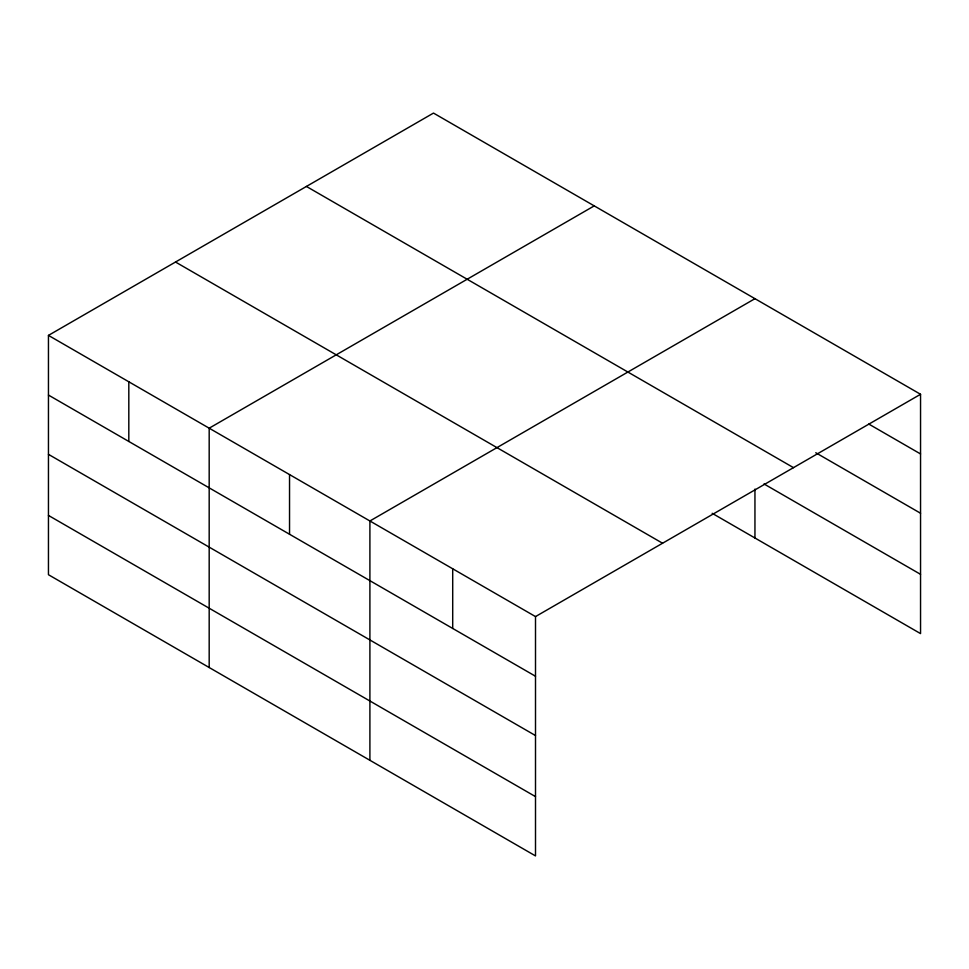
<?xml version="1.0" encoding="UTF-8"?>
<svg xmlns="http://www.w3.org/2000/svg" width="969" height="969" viewBox="0 0 969 969"><rect width="100%" height="100%" fill="white"/><g stroke="black" fill="none" stroke-linecap="round" stroke-linejoin="round"><path stroke-width="1.45" d="M535.506 735.544L535.506 616.587L48.45 335.395L48.45 574.714L535.506 855.918L535.506 735.544L48.45 454.34M712.179 513.304L920.55 633.605L920.55 394.286L433.494 113.082L48.45 335.395M594.227 205.888L209.183 428.189L209.183 667.508M754.948 298.682L369.904 520.983L369.904 760.302M535.506 616.587L920.55 394.286M868.805 424.071L920.55 453.952M815.753 452.741L920.55 513.243M306.434 186.448L793.49 467.652M764.008 483.943L920.55 574.326M175.51 262.03L662.566 543.234M48.45 395.061L535.506 676.253M48.45 515.423L535.506 796.627M754.948 489.091L754.948 538.001M452.705 568.791L452.705 628.457M289.537 474.58L289.537 534.246M128.816 381.786L128.816 441.452"/></g></svg>
